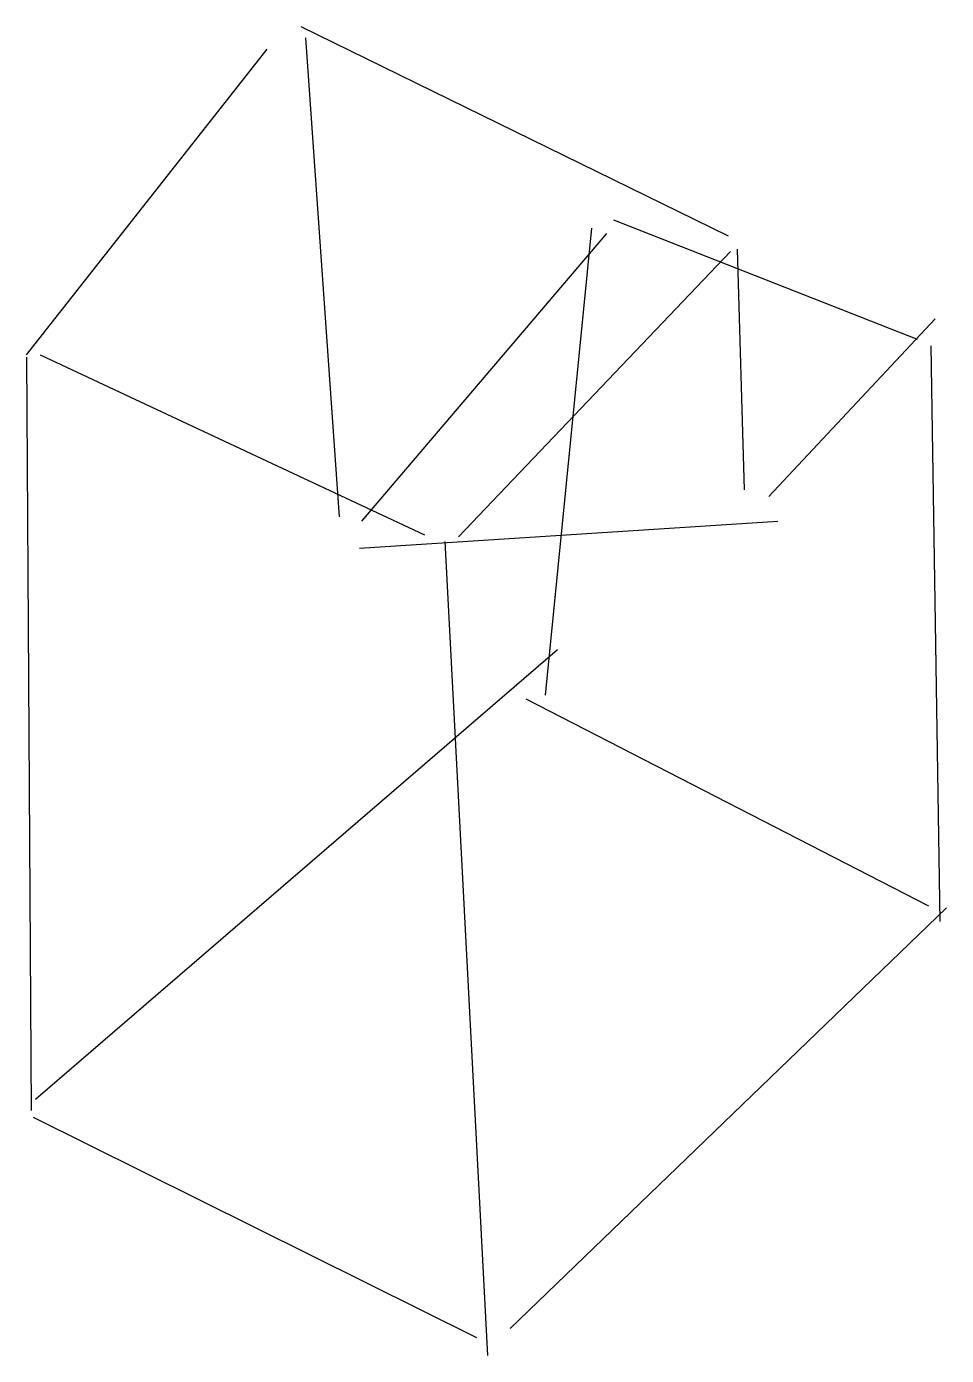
# Model space of a CAD drawing. Header units: metres. Extents: x -120 to 85, y -146 to 149.
import ezdxf

# ---------------------------------------------------------------- set-up
doc = ezdxf.new("R2010")
doc.units = ezdxf.units.M

msp = doc.modelspace()

# ---------------------------------------------------------------- linework, layer by layer
at = {"color": 0, "linetype": 'CONTINUOUS'}
for p, q in [((-58.712934, 149.405678), (36.227129, 102.935016)), ((-57.713565, 146.907256), (-50.218297, 40.474448)), ((-119.674448, 76.451735), (-66.208202, 144.408833)), ((10.743218, 106.432808), (78.200631, 79.949527)), ((-45.221451, 39.475079), (9.244164, 103.4347)), ((-4.347292, 0.787311), (5.909619, 104.638535)), ((-23.735016, 35.977287), (36.726814, 99.437224)), ((38.225868, 99.936909), (39.724921, 46.470662)), ((45.221451, 44.971609), (82.198107, 84.446688)), ((81.198738, 78.450473), (83.197476, -49.46877)), ((-119.674448, 75.95205), (-118.675079, -91.442271)), ((-116.676341, 76.451735), (-31.230284, 36.476972)), ((-45.721136, 33.478864), (47.220189, 39.475079)), ((-26.733123, 34.977918), (-17.239117, -145.907886)), ((-117.67571, -88.943849), (-1.748896, 10.99306)), ((-8.744479, 0), (80.699054, -45.970978)), ((-12.242271, -139.911672), (84.69653, -46.470662)), ((-118.175394, -92.941325), (-19.737539, -141.91041))]:
    msp.add_line(p, q, dxfattribs=at)

doc.saveas('drawing.dxf')
